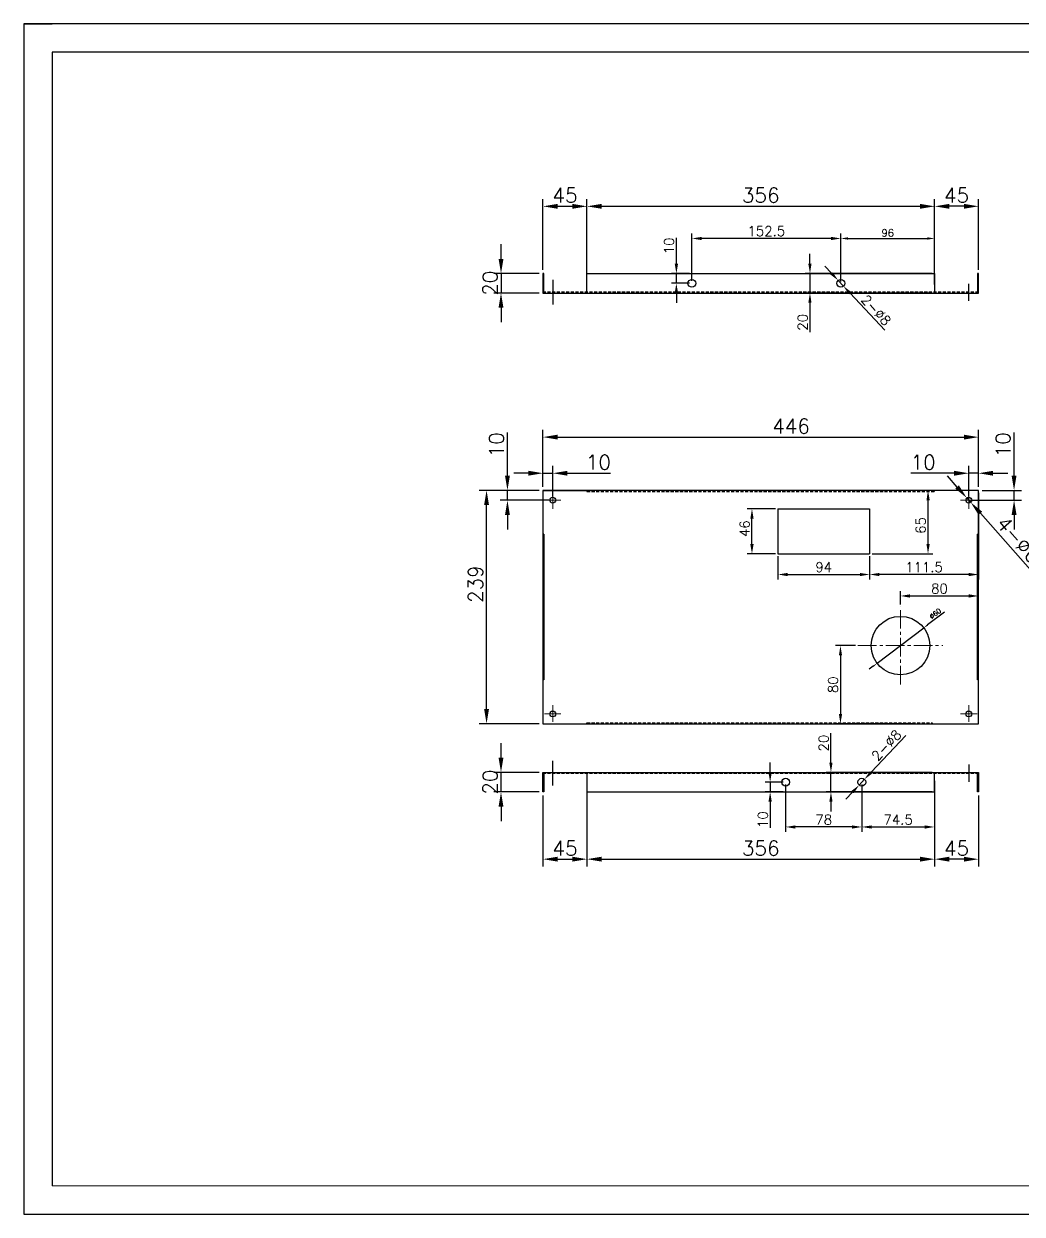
# Model space of a CAD drawing. Header units: millimetres. Extents: x -30327 to 34858, y 4015 to 75103.
# Drawn here: x 297 to 1319, y 45675 to 46895 of the extents above; entities that cross this region are included whole.
import ezdxf

# ---------------------------------------------------------------- set-up
doc = ezdxf.new("R2010")
doc.units = ezdxf.units.MM
doc.linetypes.add('CENTER2', pattern=[28.575, 19.05, -3.175, 3.175, -3.175])
doc.linetypes.add('HIDDEN2', pattern=[4.7625, 3.175, -1.5875])
for name, color, linetype, lineweight in [('A-TITLEBLOCK', 7, 'Continuous', 18), ('cen', 1, 'CENTER2', 9), ('dim', 2, 'Continuous', 9)]:
    doc.layers.add(name, color=color, linetype=linetype, lineweight=lineweight)
doc.layers.add('hidden', color=3, linetype='HIDDEN2')
doc.layers.add('print', color=30, linetype='Continuous')
doc.styles.add('GB', font='GBENOR.SHX', dxfattribs={"bigfont": 'gbcbig.shx'})
doc.styles.get("Standard").update_dxf_attribs({"font": 'txt', "bigfont": 'gbcbig.shx'})
doc.dimstyles.new('1-3', dxfattribs={"dimscale": 3, "dimtxt": 2.5, "dimasz": 2.5, "dimexe": 1.25, "dimexo": 0.625, "dimtad": 1, "dimdsep": 46, "dimtxsty": 'Standard', "dimcen": 2.5, "dimadec": 0, "dimazin": 0, "dimtfac": 1, "dimtmove": 0, "dimatfit": 3, "dimfxl": 0, "dimarcsym": 0})
doc.dimstyles.new('1-4', dxfattribs={"dimscale": 4, "dimtxt": 2.5, "dimasz": 2.5, "dimexe": 1.25, "dimexo": 0.625, "dimtad": 1, "dimdsep": 46, "dimtxsty": 'Standard', "dimcen": 2.5, "dimadec": 0, "dimazin": 0, "dimtfac": 1, "dimtmove": 0, "dimatfit": 3, "dimfxl": 0, "dimarcsym": 0})
doc.dimstyles.new('1-6', dxfattribs={"dimscale": 6, "dimtxt": 2.5, "dimasz": 2.5, "dimexe": 1.25, "dimexo": 0.625, "dimtad": 1, "dimdsep": 46, "dimtxsty": 'Standard', "dimcen": 2.5, "dimadec": 0, "dimazin": 0, "dimtfac": 1, "dimtmove": 0, "dimatfit": 3, "dimfxl": 0, "dimarcsym": 0})
doc.dimstyles.new('small', dxfattribs={"dimtxt": 5, "dimasz": 5, "dimexe": 1.25, "dimexo": 1, "dimgap": 2, "dimtad": 1, "dimtxsty": 'Standard', "dimcen": 2.5, "dimadec": 0, "dimazin": 0, "dimtfac": 1, "dimtmove": 0, "dimatfit": 3, "dimfxl": 0, "dimarcsym": 0})

# ---------------------------------------------------------------- blocks, each defined once
blk = doc.blocks.new('*D1108')
at = {"layer": 'Defpoints', "color": 0}
for p in [(1274.7, 46416.6), (1163.2, 46351.6), (1163.2, 46330.5)]:
    blk.add_point(p, dxfattribs=at)
at = {"layer": 'dim', "color": 0, "lineweight": -2}
for p, q in [((1274.7, 46414.1), (1274.7, 46325.5)), ((1163.2, 46349.1), (1163.2, 46325.5)), ((1264.7, 46330.5), (1173.2, 46330.5))]:
    blk.add_line(p, q, dxfattribs=at)
at = {"layer": 'dim', "color": 0}
for points in [[(1173.2, 46332.1), (1173.2, 46328.8), (1163.2, 46330.5)], [(1264.7, 46332.1), (1264.7, 46328.8), (1274.7, 46330.5)]]:
    blk.add_solid(points, dxfattribs=at)
at = {"layer": 'dim', "color": 0, "lineweight": 9, "insert": (1218.9, 46338), "char_height": 10, "attachment_point": 5}
blk.add_mtext('111.5', dxfattribs=at)
blk = doc.blocks.new('*D1109')
at = {"layer": 'Defpoints', "color": 0}
for p in [(1042.7, 46397.6), (1069.2, 46397.6), (1069.2, 46351.6)]:
    blk.add_point(p, dxfattribs=at)
at = {"layer": 'dim', "color": 0, "lineweight": -2}
for p, q in [((1066.7, 46397.6), (1037.7, 46397.6)), ((1042.7, 46361.6), (1042.7, 46387.6)), ((1066.7, 46351.6), (1037.7, 46351.6))]:
    blk.add_line(p, q, dxfattribs=at)
at = {"layer": 'dim', "color": 0}
for points in [[(1041, 46387.6), (1044.4, 46387.6), (1042.7, 46397.6)], [(1041, 46361.6), (1044.4, 46361.6), (1042.7, 46351.6)]]:
    blk.add_solid(points, dxfattribs=at)
at = {"layer": 'dim', "color": 0, "lineweight": 9, "insert": (1035.2, 46377.4), "char_height": 10, "attachment_point": 5, "rotation": 90}
blk.add_mtext('46', dxfattribs=at)
blk = doc.blocks.new('*D1110')
at = {"layer": 'Defpoints', "color": 0}
for p in [(1069.2, 46351.6), (1163.2, 46351.6), (1163.2, 46330.5)]:
    blk.add_point(p, dxfattribs=at)
at = {"layer": 'dim', "color": 0, "lineweight": -2}
for p, q in [((1069.2, 46349.1), (1069.2, 46325.5)), ((1163.2, 46349.1), (1163.2, 46325.5)), ((1079.2, 46330.5), (1153.2, 46330.5))]:
    blk.add_line(p, q, dxfattribs=at)
at = {"layer": 'dim', "color": 0}
for points in [[(1079.2, 46332.1), (1079.2, 46328.8), (1069.2, 46330.5)], [(1153.2, 46332.1), (1153.2, 46328.8), (1163.2, 46330.5)]]:
    blk.add_solid(points, dxfattribs=at)
at = {"layer": 'dim', "color": 0, "lineweight": 9, "insert": (1116.2, 46338), "char_height": 10, "attachment_point": 5}
blk.add_mtext('94', dxfattribs=at)
blk = doc.blocks.new('*D1111')
at = {"layer": 'Defpoints', "color": 0}
for p in [(1223, 46416.6), (1277.2, 46416.6), (1163.2, 46351.6)]:
    blk.add_point(p, dxfattribs=at)
at = {"layer": 'dim', "color": 0, "lineweight": -2}
for p, q in [((1274.7, 46416.6), (1218, 46416.6)), ((1223, 46361.6), (1223, 46406.6)), ((1165.7, 46351.6), (1228, 46351.6))]:
    blk.add_line(p, q, dxfattribs=at)
at = {"layer": 'dim', "color": 0}
for points in [[(1221.4, 46406.6), (1224.7, 46406.6), (1223, 46416.6)], [(1221.4, 46361.6), (1224.7, 46361.6), (1223, 46351.6)]]:
    blk.add_solid(points, dxfattribs=at)
at = {"layer": 'dim', "color": 0, "lineweight": 9, "insert": (1215.5, 46380.7), "char_height": 10, "attachment_point": 5, "rotation": 90}
blk.add_mtext('65', dxfattribs=at)
blk = doc.blocks.new('*D1112')
at = {"layer": 'Defpoints', "color": 0}
for p in [(1218.6, 46275.8), (1170.8, 46239.5)]:
    blk.add_point(p, dxfattribs=at)
at = {"layer": 'dim', "color": 0, "lineweight": -2}
for p, q in [((1239.7, 46291.8), (1222.6, 46278.8)), ((1170.8, 46239.5), (1218.6, 46275.8)), ((1166.8, 46236.5), (1162.8, 46233.4))]:
    blk.add_line(p, q, dxfattribs=at)
at = {"layer": 'dim', "color": 0}
for points in [[(1222.1, 46279.5), (1223.1, 46278.1), (1218.6, 46275.8)], [(1166.3, 46237.1), (1167.3, 46235.8), (1170.8, 46239.5)]]:
    blk.add_solid(points, dxfattribs=at)
at = {"layer": 'dim', "color": 0, "lineweight": 9, "insert": (1230.4, 46290.4), "char_height": 5, "attachment_point": 5, "rotation": 37.2287}
blk.add_mtext('∅60', dxfattribs=at)
blk = doc.blocks.new('*D1113')
at = {"layer": 'Defpoints', "color": 0}
for p in [(1274.7, 46308.5), (1194.7, 46297.4), (1274.7, 46177.6)]:
    blk.add_point(p, dxfattribs=at)
at = {"layer": 'dim', "color": 0, "lineweight": -2}
for p, q in [((1194.7, 46299.9), (1194.7, 46313.5)), ((1204.7, 46308.5), (1264.7, 46308.5)), ((1274.7, 46180.1), (1274.7, 46313.5))]:
    blk.add_line(p, q, dxfattribs=at)
at = {"layer": 'dim', "color": 0}
for points in [[(1204.7, 46310.2), (1204.7, 46306.8), (1194.7, 46308.5)], [(1264.7, 46310.2), (1264.7, 46306.8), (1274.7, 46308.5)]]:
    blk.add_solid(points, dxfattribs=at)
at = {"layer": 'dim', "color": 0, "lineweight": 9, "insert": (1234.7, 46316), "char_height": 10, "attachment_point": 5}
blk.add_mtext('80', dxfattribs=at)
blk = doc.blocks.new('*D1114')
at = {"layer": 'Defpoints', "color": 0}
for p in [(1151.3, 46257.6), (1133.3, 46177.6), (1210.6, 46177.6)]:
    blk.add_point(p, dxfattribs=at)
at = {"layer": 'dim', "color": 0, "lineweight": -2}
for p, q in [((1148.8, 46257.6), (1128.3, 46257.6)), ((1133.3, 46247.6), (1133.3, 46187.6)), ((1208.1, 46177.6), (1128.3, 46177.6))]:
    blk.add_line(p, q, dxfattribs=at)
at = {"layer": 'dim', "color": 0}
for points in [[(1131.7, 46247.6), (1135, 46247.6), (1133.3, 46257.6)], [(1131.7, 46187.6), (1135, 46187.6), (1133.3, 46177.6)]]:
    blk.add_solid(points, dxfattribs=at)
at = {"layer": 'dim', "color": 0, "lineweight": 9, "insert": (1125.8, 46217.6), "char_height": 10, "attachment_point": 5, "rotation": 90}
blk.add_mtext('80', dxfattribs=at)
blk = doc.blocks.new('*D1098')
at = {"layer": 'Defpoints', "color": 0}
for p in [(1262.7, 46408.9), (1266.7, 46404.4)]:
    blk.add_point(p, dxfattribs=at)
at = {"layer": 'dim', "color": 0, "lineweight": -2}
for p, q in [((1252.8, 46420.1), (1242.8, 46431.4)), ((1262.7, 46408.9), (1266.7, 46404.4)), ((1327.9, 46335.1), (1276.6, 46393.2))]:
    blk.add_line(p, q, dxfattribs=at)
at = {"layer": 'dim', "color": 0}
for points in [[(1254.6, 46421.8), (1250.9, 46418.5), (1262.7, 46408.9)], [(1278.5, 46394.8), (1274.7, 46391.5), (1266.7, 46404.4)]]:
    blk.add_solid(points, dxfattribs=at)
at = {"layer": 'dim', "color": 0, "lineweight": 9, "insert": (1315.7, 46366), "char_height": 15, "attachment_point": 5, "rotation": 311.4765}
blk.add_mtext('4-%%C6', dxfattribs=at)
blk = doc.blocks.new('*D1099')
at = {"layer": 'Defpoints', "color": 0}
for p in [(770.9, 46416.6), (828.7, 46416.6), (828.7, 46177.6)]:
    blk.add_point(p, dxfattribs=at)
at = {"layer": 'dim', "color": 0, "lineweight": -2}
for p, q in [((824.9, 46416.6), (763.4, 46416.6)), ((770.9, 46192.6), (770.9, 46401.6)), ((824.9, 46177.6), (763.4, 46177.6))]:
    blk.add_line(p, q, dxfattribs=at)
at = {"layer": 'dim', "color": 0}
for points in [[(768.4, 46401.6), (773.4, 46401.6), (770.9, 46416.6)], [(768.4, 46192.6), (773.4, 46192.6), (770.9, 46177.6)]]:
    blk.add_solid(points, dxfattribs=at)
at = {"layer": 'dim', "color": 0, "lineweight": 9, "insert": (759.7, 46320.6), "char_height": 15, "attachment_point": 5, "rotation": 90}
blk.add_mtext('239', dxfattribs=at)
blk = doc.blocks.new('*D1100')
at = {"layer": 'Defpoints', "color": 0}
for p in [(1274.7, 46471.2), (828.7, 46416.6), (1274.7, 46416.6)]:
    blk.add_point(p, dxfattribs=at)
at = {"layer": 'dim', "color": 0, "lineweight": -2}
for p, q in [((828.7, 46420.4), (828.7, 46478.7)), ((843.7, 46471.2), (1259.7, 46471.2)), ((1274.7, 46420.4), (1274.7, 46478.7))]:
    blk.add_line(p, q, dxfattribs=at)
at = {"layer": 'dim', "color": 0}
for points in [[(843.7, 46473.7), (843.7, 46468.7), (828.7, 46471.2)], [(1259.7, 46473.7), (1259.7, 46468.7), (1274.7, 46471.2)]]:
    blk.add_solid(points, dxfattribs=at)
at = {"layer": 'dim', "color": 0, "lineweight": 9, "insert": (1082.7, 46482.4), "char_height": 15, "attachment_point": 5}
blk.add_mtext('446', dxfattribs=at)
blk = doc.blocks.new('*D1101')
at = {"layer": 'Defpoints', "color": 0}
for p in [(1264.7, 46406.6), (1274.7, 46416.6), (1311.1, 46416.6)]:
    blk.add_point(p, dxfattribs=at)
at = {"layer": 'dim', "color": 0, "lineweight": -2}
for p, q in [((1311.1, 46431.6), (1311.1, 46475.8)), ((1268.4, 46406.6), (1318.6, 46406.6)), ((1278.4, 46416.6), (1318.6, 46416.6)), ((1311.1, 46406.6), (1311.1, 46416.6)), ((1311.1, 46391.6), (1311.1, 46376.6))]:
    blk.add_line(p, q, dxfattribs=at)
at = {"layer": 'dim', "color": 0}
for points in [[(1308.6, 46431.6), (1313.6, 46431.6), (1311.1, 46416.6)], [(1308.6, 46391.6), (1313.6, 46391.6), (1311.1, 46406.6)]]:
    blk.add_solid(points, dxfattribs=at)
at = {"layer": 'dim', "color": 0, "lineweight": 9, "insert": (1299.8, 46463.3), "char_height": 15, "attachment_point": 5, "rotation": 90}
blk.add_mtext('10', dxfattribs=at)
blk = doc.blocks.new('*D1102')
at = {"layer": 'Defpoints', "color": 0}
for p in [(1274.7, 46434.2), (1264.7, 46406.6), (1274.7, 46416.6)]:
    blk.add_point(p, dxfattribs=at)
at = {"layer": 'dim', "color": 0, "lineweight": -2}
for p, q in [((1249.7, 46434.2), (1205.5, 46434.2)), ((1264.7, 46410.4), (1264.7, 46441.7)), ((1274.7, 46434.2), (1264.7, 46434.2)), ((1274.7, 46420.4), (1274.7, 46441.7)), ((1289.7, 46434.2), (1304.7, 46434.2))]:
    blk.add_line(p, q, dxfattribs=at)
at = {"layer": 'dim', "color": 0}
for points in [[(1249.7, 46436.7), (1249.7, 46431.7), (1264.7, 46434.2)], [(1289.7, 46436.7), (1289.7, 46431.7), (1274.7, 46434.2)]]:
    blk.add_solid(points, dxfattribs=at)
at = {"layer": 'dim', "color": 0, "lineweight": 9, "insert": (1218, 46445.4), "char_height": 15, "attachment_point": 5}
blk.add_mtext('10', dxfattribs=at)
blk = doc.blocks.new('*D1103')
at = {"layer": 'Defpoints', "color": 0}
for p in [(792.3, 46416.6), (828.7, 46416.6), (838.7, 46406.6)]:
    blk.add_point(p, dxfattribs=at)
at = {"layer": 'dim', "color": 0, "lineweight": -2}
for p, q in [((792.3, 46431.6), (792.3, 46475.8)), ((824.9, 46416.6), (784.8, 46416.6)), ((834.9, 46406.6), (784.8, 46406.6)), ((792.3, 46406.6), (792.3, 46416.6)), ((792.3, 46391.6), (792.3, 46376.6))]:
    blk.add_line(p, q, dxfattribs=at)
at = {"layer": 'dim', "color": 0}
for points in [[(789.8, 46431.6), (794.8, 46431.6), (792.3, 46416.6)], [(789.8, 46391.6), (794.8, 46391.6), (792.3, 46406.6)]]:
    blk.add_solid(points, dxfattribs=at)
at = {"layer": 'dim', "color": 0, "lineweight": 9, "insert": (781.1, 46463.3), "char_height": 15, "attachment_point": 5, "rotation": 90}
blk.add_mtext('10', dxfattribs=at)
blk = doc.blocks.new('*D1104')
at = {"layer": 'Defpoints', "color": 0}
for p in [(828.7, 46434.2), (828.7, 46416.6), (838.7, 46406.6)]:
    blk.add_point(p, dxfattribs=at)
at = {"layer": 'dim', "color": 0, "lineweight": -2}
for p, q in [((813.7, 46434.2), (798.7, 46434.2)), ((828.7, 46420.4), (828.7, 46441.7)), ((828.7, 46434.2), (838.7, 46434.2)), ((838.7, 46410.4), (838.7, 46441.7)), ((853.7, 46434.2), (897.9, 46434.2))]:
    blk.add_line(p, q, dxfattribs=at)
at = {"layer": 'dim', "color": 0}
for points in [[(813.7, 46436.7), (813.7, 46431.7), (828.7, 46434.2)], [(853.7, 46436.7), (853.7, 46431.7), (838.7, 46434.2)]]:
    blk.add_solid(points, dxfattribs=at)
at = {"layer": 'dim', "color": 0, "lineweight": 9, "insert": (885.4, 46445.4), "char_height": 15, "attachment_point": 5}
blk.add_mtext('10', dxfattribs=at)
blk = doc.blocks.new('*D1115')
at = {"layer": 'Defpoints', "color": 0}
for p in [(785.7, 46127.8), (828.7, 46127.8), (828.7, 46107.8)]:
    blk.add_point(p, dxfattribs=at)
at = {"layer": 'dim', "color": 0, "lineweight": -2}
for p, q in [((785.7, 46142.8), (785.7, 46157.8)), ((824.9, 46127.8), (778.2, 46127.8)), ((785.7, 46107.8), (785.7, 46127.8)), ((824.9, 46107.8), (778.2, 46107.8)), ((785.7, 46092.8), (785.7, 46077.8))]:
    blk.add_line(p, q, dxfattribs=at)
at = {"layer": 'dim', "color": 0}
for points in [[(783.2, 46142.8), (788.2, 46142.8), (785.7, 46127.8)], [(783.2, 46092.8), (788.2, 46092.8), (785.7, 46107.8)]]:
    blk.add_solid(points, dxfattribs=at)
at = {"layer": 'dim', "color": 0, "lineweight": 9, "insert": (774.5, 46117.8), "char_height": 15, "attachment_point": 5, "rotation": 90}
blk.add_mtext('20', dxfattribs=at)
blk = doc.blocks.new('*D1105')
at = {"layer": 'Defpoints', "color": 0}
for p in [(873.7, 46122.8), (828.7, 46107.8), (873.7, 46038.9)]:
    blk.add_point(p, dxfattribs=at)
at = {"layer": 'dim', "color": 0, "lineweight": -2}
for p, q in [((873.7, 46119), (873.7, 46031.4)), ((828.7, 46104), (828.7, 46031.4)), ((843.7, 46038.9), (858.7, 46038.9))]:
    blk.add_line(p, q, dxfattribs=at)
at = {"layer": 'dim', "color": 0}
for points in [[(843.7, 46041.4), (843.7, 46036.4), (828.7, 46038.9)], [(858.7, 46041.4), (858.7, 46036.4), (873.7, 46038.9)]]:
    blk.add_solid(points, dxfattribs=at)
at = {"layer": 'dim', "color": 0, "lineweight": 9, "insert": (851.2, 46050.1), "char_height": 15, "attachment_point": 5}
blk.add_mtext('45', dxfattribs=at)
blk = doc.blocks.new('*D1116')
at = {"layer": 'Defpoints', "color": 0}
for p in [(873.7, 46122.8), (1229.7, 46122.8), (1229.7, 46038.9)]:
    blk.add_point(p, dxfattribs=at)
at = {"layer": 'dim', "color": 0, "lineweight": -2}
for p, q in [((873.7, 46119), (873.7, 46031.4)), ((1229.7, 46119), (1229.7, 46031.4)), ((888.7, 46038.9), (1214.7, 46038.9))]:
    blk.add_line(p, q, dxfattribs=at)
at = {"layer": 'dim', "color": 0}
for points in [[(888.7, 46041.4), (888.7, 46036.4), (873.7, 46038.9)], [(1214.7, 46041.4), (1214.7, 46036.4), (1229.7, 46038.9)]]:
    blk.add_solid(points, dxfattribs=at)
at = {"layer": 'dim', "color": 0, "lineweight": 9, "insert": (1051.7, 46050.1), "char_height": 15, "attachment_point": 5}
blk.add_mtext('356', dxfattribs=at)
blk = doc.blocks.new('*D1117')
at = {"layer": 'Defpoints', "color": 0}
for p in [(1229.7, 46122.8), (1274.7, 46107.8), (1229.7, 46038.9)]:
    blk.add_point(p, dxfattribs=at)
at = {"layer": 'dim', "color": 0, "lineweight": -2}
for p, q in [((1229.7, 46119), (1229.7, 46031.4)), ((1274.7, 46104), (1274.7, 46031.4)), ((1259.7, 46038.9), (1244.7, 46038.9))]:
    blk.add_line(p, q, dxfattribs=at)
at = {"layer": 'dim', "color": 0}
for points in [[(1244.7, 46041.4), (1244.7, 46036.4), (1229.7, 46038.9)], [(1259.7, 46041.4), (1259.7, 46036.4), (1274.7, 46038.9)]]:
    blk.add_solid(points, dxfattribs=at)
at = {"layer": 'dim', "color": 0, "lineweight": 9, "insert": (1252.2, 46050.1), "char_height": 15, "attachment_point": 5}
blk.add_mtext('45', dxfattribs=at)
blk = doc.blocks.new('*D1107')
at = {"layer": 'Defpoints', "color": 0}
for p in [(1123.6, 46127.8), (1229.7, 46127.8), (1229.7, 46107.8)]:
    blk.add_point(p, dxfattribs=at)
at = {"layer": 'dim', "color": 0, "lineweight": -2}
for p, q in [((1123.6, 46137.8), (1123.6, 46167.8)), ((1227.2, 46127.8), (1118.6, 46127.8)), ((1123.6, 46107.8), (1123.6, 46127.8)), ((1227.2, 46107.8), (1118.6, 46107.8)), ((1123.6, 46097.8), (1123.6, 46087.8))]:
    blk.add_line(p, q, dxfattribs=at)
at = {"layer": 'dim', "color": 0}
for points in [[(1121.9, 46137.8), (1125.2, 46137.8), (1123.6, 46127.8)], [(1121.9, 46097.8), (1125.2, 46097.8), (1123.6, 46107.8)]]:
    blk.add_solid(points, dxfattribs=at)
at = {"layer": 'dim', "color": 0, "insert": (1116.1, 46157.8), "char_height": 10, "attachment_point": 5, "rotation": 90}
blk.add_mtext('20', dxfattribs=at)
blk = doc.blocks.new('*D1120')
at = {"layer": 'Defpoints', "color": 0}
for p in [(1077.2, 46117.8), (1155.2, 46117.8), (1077.2, 46071.9)]:
    blk.add_point(p, dxfattribs=at)
at = {"layer": 'dim', "color": 0, "lineweight": -2}
for p, q in [((1077.2, 46115.3), (1077.2, 46066.9)), ((1155.2, 46115.3), (1155.2, 46066.9)), ((1145.2, 46071.9), (1087.2, 46071.9))]:
    blk.add_line(p, q, dxfattribs=at)
at = {"layer": 'dim', "color": 0}
for points in [[(1087.2, 46073.5), (1087.2, 46070.2), (1077.2, 46071.9)], [(1145.2, 46073.5), (1145.2, 46070.2), (1155.2, 46071.9)]]:
    blk.add_solid(points, dxfattribs=at)
at = {"layer": 'dim', "color": 0, "insert": (1116.2, 46079.4), "char_height": 10, "attachment_point": 5}
blk.add_mtext('78', dxfattribs=at)
blk = doc.blocks.new('*D1121')
at = {"layer": 'Defpoints', "color": 0}
for p in [(1077.2, 46117.8), (1061.3, 46107.8), (1077.2, 46107.8)]:
    blk.add_point(p, dxfattribs=at)
at = {"layer": 'dim', "color": 0, "lineweight": -2}
for p, q in [((1061.3, 46127.8), (1061.3, 46137.8)), ((1074.7, 46117.8), (1056.3, 46117.8)), ((1061.3, 46117.8), (1061.3, 46107.8)), ((1074.7, 46107.8), (1056.3, 46107.8)), ((1061.3, 46097.8), (1061.3, 46071.1))]:
    blk.add_line(p, q, dxfattribs=at)
at = {"layer": 'dim', "color": 0}
for points in [[(1059.6, 46127.8), (1063, 46127.8), (1061.3, 46117.8)], [(1059.6, 46097.8), (1063, 46097.8), (1061.3, 46107.8)]]:
    blk.add_solid(points, dxfattribs=at)
at = {"layer": 'dim', "color": 0, "insert": (1053.8, 46079.4), "char_height": 10, "attachment_point": 5, "rotation": 90}
blk.add_mtext('10', dxfattribs=at)
blk = doc.blocks.new('*D1122')
at = {"layer": 'Defpoints', "color": 0}
for p in [(1152.5, 46114.8), (1157.9, 46120.7)]:
    blk.add_point(p, dxfattribs=at)
at = {"layer": 'dim', "color": 0, "lineweight": -2}
for p, q in [((1200.1, 46165.7), (1164.8, 46128)), ((1152.5, 46114.8), (1157.9, 46120.7)), ((1145.6, 46107.6), (1138.8, 46100.3))]:
    blk.add_line(p, q, dxfattribs=at)
at = {"layer": 'dim', "color": 0}
for points in [[(1163.6, 46129.1), (1166, 46126.8), (1157.9, 46120.7)], [(1144.4, 46108.7), (1146.8, 46106.4), (1152.5, 46114.8)]]:
    blk.add_solid(points, dxfattribs=at)
at = {"layer": 'dim', "color": 0, "insert": (1180.4, 46155.6), "char_height": 10, "attachment_point": 5, "rotation": 46.842}
blk.add_mtext('2-∅8', dxfattribs=at)
blk = doc.blocks.new('*D1123')
at = {"layer": 'Defpoints', "color": 0}
for p in [(1155.2, 46117.8), (1229.7, 46107.8), (1229.7, 46071.9)]:
    blk.add_point(p, dxfattribs=at)
at = {"layer": 'dim', "color": 0, "lineweight": -2}
for p, q in [((1155.2, 46115.3), (1155.2, 46066.9)), ((1229.7, 46105.3), (1229.7, 46066.9)), ((1165.2, 46071.9), (1219.7, 46071.9))]:
    blk.add_line(p, q, dxfattribs=at)
at = {"layer": 'dim', "color": 0}
for points in [[(1165.2, 46073.5), (1165.2, 46070.2), (1155.2, 46071.9)], [(1219.7, 46073.5), (1219.7, 46070.2), (1229.7, 46071.9)]]:
    blk.add_solid(points, dxfattribs=at)
at = {"layer": 'dim', "color": 0, "insert": (1192.4, 46079.4), "char_height": 10, "attachment_point": 5}
blk.add_mtext('74.5', dxfattribs=at)
blk = doc.blocks.new('DT-A2-TITLE')
for p, q in [((594, 420), (0, 420)), ((0, 420), (0, 420)), ((0, 420), (0, 0)), ((0, 420), (10, 420)), ((10, 410), (10, 10)), ((584, 410), (10, 410))]:
    blk.add_line(p, q)
at = {"layer": 'A-TITLEBLOCK', "color": 7}
for p, q in [((10, 10), (584, 10)), ((0, 0), (594, 0))]:
    blk.add_line(p, q, dxfattribs=at)
at = {"style": 'GB'}
for tag, p, height in [('#设计', (451.96, 38.52), 3.5), ('#品名', (523.32, 37.95), 3.5), ('#审核', (451.99, 28.1), 3.5), ('#图号', (526.67, 27.2), 3.5), ('#材料说明', (442.15, 13.59), 3), ('#数量', (520.33, 14.51), 3.5), ('#版本', (552.92, 14.47), 3.5)]:
    blk.add_attdef(tag, p, '', height=height, dxfattribs=at)
blk = doc.blocks.new('*D1679')
at = {"layer": 'Defpoints', "color": 0}
for p in [(828.7, 46638.8), (785.7, 46618.8), (828.7, 46618.8)]:
    blk.add_point(p, dxfattribs=at)
at = {"layer": 'dim', "color": 0, "lineweight": -2}
for p, q in [((785.7, 46653.8), (785.7, 46668.8)), ((824.9, 46638.8), (778.2, 46638.8)), ((785.7, 46638.8), (785.7, 46618.8)), ((824.9, 46618.8), (778.2, 46618.8)), ((785.7, 46603.8), (785.7, 46588.8))]:
    blk.add_line(p, q, dxfattribs=at)
at = {"layer": 'dim', "color": 0}
for points in [[(783.2, 46653.8), (788.2, 46653.8), (785.7, 46638.8)], [(783.2, 46603.8), (788.2, 46603.8), (785.7, 46618.8)]]:
    blk.add_solid(points, dxfattribs=at)
at = {"layer": 'dim', "color": 0, "lineweight": 9, "insert": (774.5, 46628.8), "char_height": 15, "attachment_point": 5, "rotation": 90}
blk.add_mtext('20', dxfattribs=at)
blk = doc.blocks.new('*D1673')
at = {"layer": 'Defpoints', "color": 0}
for p in [(873.7, 46707.6), (828.7, 46638.8), (873.7, 46623.8)]:
    blk.add_point(p, dxfattribs=at)
at = {"layer": 'dim', "color": 0, "lineweight": -2}
for p, q in [((828.7, 46642.5), (828.7, 46715.1)), ((873.7, 46627.5), (873.7, 46715.1)), ((843.7, 46707.6), (858.7, 46707.6))]:
    blk.add_line(p, q, dxfattribs=at)
at = {"layer": 'dim', "color": 0}
for points in [[(843.7, 46710.1), (843.7, 46705.1), (828.7, 46707.6)], [(858.7, 46710.1), (858.7, 46705.1), (873.7, 46707.6)]]:
    blk.add_solid(points, dxfattribs=at)
at = {"layer": 'dim', "color": 0, "lineweight": 9, "insert": (851.2, 46718.9), "char_height": 15, "attachment_point": 5}
blk.add_mtext('45', dxfattribs=at)
blk = doc.blocks.new('*D1680')
at = {"layer": 'Defpoints', "color": 0}
for p in [(1229.7, 46707.6), (873.7, 46623.8), (1229.7, 46623.8)]:
    blk.add_point(p, dxfattribs=at)
at = {"layer": 'dim', "color": 0, "lineweight": -2}
for p, q in [((873.7, 46627.5), (873.7, 46715.1)), ((1229.7, 46627.5), (1229.7, 46715.1)), ((888.7, 46707.6), (1214.7, 46707.6))]:
    blk.add_line(p, q, dxfattribs=at)
at = {"layer": 'dim', "color": 0}
for points in [[(888.7, 46710.1), (888.7, 46705.1), (873.7, 46707.6)], [(1214.7, 46710.1), (1214.7, 46705.1), (1229.7, 46707.6)]]:
    blk.add_solid(points, dxfattribs=at)
at = {"layer": 'dim', "color": 0, "lineweight": 9, "insert": (1051.7, 46718.9), "char_height": 15, "attachment_point": 5}
blk.add_mtext('356', dxfattribs=at)
blk = doc.blocks.new('*D1681')
at = {"layer": 'Defpoints', "color": 0}
for p in [(1229.7, 46707.6), (1274.7, 46638.8), (1229.7, 46623.8)]:
    blk.add_point(p, dxfattribs=at)
at = {"layer": 'dim', "color": 0, "lineweight": -2}
for p, q in [((1229.7, 46627.5), (1229.7, 46715.1)), ((1274.7, 46642.5), (1274.7, 46715.1)), ((1259.7, 46707.6), (1244.7, 46707.6))]:
    blk.add_line(p, q, dxfattribs=at)
at = {"layer": 'dim', "color": 0}
for points in [[(1244.7, 46710.1), (1244.7, 46705.1), (1229.7, 46707.6)], [(1259.7, 46710.1), (1259.7, 46705.1), (1274.7, 46707.6)]]:
    blk.add_solid(points, dxfattribs=at)
at = {"layer": 'dim', "color": 0, "lineweight": 9, "insert": (1252.2, 46718.9), "char_height": 15, "attachment_point": 5}
blk.add_mtext('45', dxfattribs=at)
blk = doc.blocks.new('*D1674')
at = {"layer": 'Defpoints', "color": 0}
for p in [(1229.7, 46638.8), (1102.1, 46618.8), (1229.7, 46618.8)]:
    blk.add_point(p, dxfattribs=at)
at = {"layer": 'dim', "color": 0, "lineweight": -2}
for p, q in [((1102.1, 46648.8), (1102.1, 46658.8)), ((1227.2, 46638.8), (1097.1, 46638.8)), ((1102.1, 46638.8), (1102.1, 46618.8)), ((1227.2, 46618.8), (1097.1, 46618.8)), ((1102.1, 46608.8), (1102.1, 46578.8))]:
    blk.add_line(p, q, dxfattribs=at)
at = {"layer": 'dim', "color": 0}
for points in [[(1100.4, 46648.8), (1103.7, 46648.8), (1102.1, 46638.8)], [(1100.4, 46608.8), (1103.7, 46608.8), (1102.1, 46618.8)]]:
    blk.add_solid(points, dxfattribs=at)
at = {"layer": 'dim', "color": 0, "insert": (1094.6, 46588.8), "char_height": 10, "attachment_point": 5, "rotation": 90}
blk.add_mtext('20', dxfattribs=at)
blk = doc.blocks.new('*D1675')
at = {"layer": 'Defpoints', "color": 0}
for p in [(981.2, 46674.7), (981.2, 46628.8), (1133.7, 46628.8)]:
    blk.add_point(p, dxfattribs=at)
at = {"layer": 'dim', "color": 0, "lineweight": -2}
for p, q in [((981.2, 46631.3), (981.2, 46679.7)), ((1123.7, 46674.7), (991.2, 46674.7)), ((1133.7, 46631.3), (1133.7, 46679.7))]:
    blk.add_line(p, q, dxfattribs=at)
at = {"layer": 'dim', "color": 0}
for points in [[(991.2, 46676.3), (991.2, 46673), (981.2, 46674.7)], [(1123.7, 46676.3), (1123.7, 46673), (1133.7, 46674.7)]]:
    blk.add_solid(points, dxfattribs=at)
at = {"layer": 'dim', "color": 0, "insert": (1057.4, 46682.2), "char_height": 10, "attachment_point": 5}
blk.add_mtext('152.5', dxfattribs=at)
blk = doc.blocks.new('*D1676')
at = {"layer": 'Defpoints', "color": 0}
for p in [(965.3, 46638.8), (981.2, 46638.8), (981.2, 46628.8)]:
    blk.add_point(p, dxfattribs=at)
at = {"layer": 'dim', "color": 0, "lineweight": -2}
for p, q in [((965.3, 46648.8), (965.3, 46675.4)), ((978.7, 46638.8), (960.3, 46638.8)), ((965.3, 46628.8), (965.3, 46638.8)), ((978.7, 46628.8), (960.3, 46628.8)), ((965.3, 46618.8), (965.3, 46608.8))]:
    blk.add_line(p, q, dxfattribs=at)
at = {"layer": 'dim', "color": 0}
for points in [[(963.6, 46648.8), (967, 46648.8), (965.3, 46638.8)], [(963.6, 46618.8), (967, 46618.8), (965.3, 46628.8)]]:
    blk.add_solid(points, dxfattribs=at)
at = {"layer": 'dim', "color": 0, "insert": (957.8, 46667.1), "char_height": 10, "attachment_point": 5, "rotation": 90}
blk.add_mtext('10', dxfattribs=at)
blk = doc.blocks.new('*D1677')
at = {"layer": 'Defpoints', "color": 0}
for p in [(1131, 46631.7), (1136.4, 46625.8)]:
    blk.add_point(p, dxfattribs=at)
at = {"layer": 'dim', "color": 0, "lineweight": -2}
for p, q in [((1124.1, 46639), (1117.3, 46646.3)), ((1131, 46631.7), (1136.4, 46625.8)), ((1178.6, 46580.9), (1143.3, 46618.6))]:
    blk.add_line(p, q, dxfattribs=at)
at = {"layer": 'dim', "color": 0}
for points in [[(1125.3, 46640.1), (1122.9, 46637.8), (1131, 46631.7)], [(1144.5, 46619.7), (1142.1, 46617.4), (1136.4, 46625.8)]]:
    blk.add_solid(points, dxfattribs=at)
at = {"layer": 'dim', "color": 0, "insert": (1169.8, 46601.2), "char_height": 10, "attachment_point": 5, "rotation": 313.158}
blk.add_mtext('2-∅8', dxfattribs=at)
blk = doc.blocks.new('*D1678')
at = {"layer": 'Defpoints', "color": 0}
for p in [(1229.7, 46674.7), (1229.7, 46638.8), (1133.7, 46628.8)]:
    blk.add_point(p, dxfattribs=at)
at = {"layer": 'dim', "color": 0, "lineweight": -2}
for p, q in [((1133.7, 46630.6), (1133.7, 46678.4)), ((1141.2, 46674.7), (1222.2, 46674.7)), ((1229.7, 46640.6), (1229.7, 46678.4))]:
    blk.add_line(p, q, dxfattribs=at)
at = {"layer": 'dim', "color": 0}
for points in [[(1141.2, 46675.9), (1141.2, 46673.4), (1133.7, 46674.7)], [(1222.2, 46675.9), (1222.2, 46673.4), (1229.7, 46674.7)]]:
    blk.add_solid(points, dxfattribs=at)
at = {"layer": 'dim', "color": 0, "insert": (1181.7, 46680.3), "char_height": 7.5, "attachment_point": 5}
blk.add_mtext('96', dxfattribs=at)

msp = doc.modelspace()

# ---------------------------------------------------------------- linework, layer by layer
for p, q in [((829.6905, 46638.7672), (828.6905, 46638.7672)), ((828.6905, 46638.7672), (828.6905, 46618.7672)), ((829.6905, 46619.7672), (829.6905, 46638.7672)), ((873.6905, 46623.7672), (873.6905, 46638.7672)), ((873.6905, 46638.7672), (1229.6905, 46638.7672)), ((1229.6905, 46638.7672), (1229.6905, 46623.7672)), ((1274.6905, 46638.7672), (1273.6905, 46638.7672)), ((1273.6905, 46638.7672), (1273.6905, 46619.7672)), ((1274.6905, 46618.7672), (1274.6905, 46638.7672)), ((838.6905, 46632.2284), (838.6905, 46607.0242)), ((1264.6905, 46610.6636), (1264.6905, 46628.2734)), ((828.6905, 46618.7672), (1274.6905, 46618.7672)), ((873.6905, 46623.7672), (873.6905, 46623.7672)), ((873.6905, 46618.7672), (873.6905, 46623.7672)), ((1229.6905, 46623.7672), (1229.6905, 46623.7672)), ((1229.6905, 46623.7672), (1229.6905, 46618.7672)), ((828.6905, 46416.6386), (873.6905, 46416.6386)), ((828.6905, 46416.6386), (828.6905, 46401.6386)), ((873.6905, 46416.6386), (873.6905, 46415.6386)), ((1229.6905, 46415.6386), (1229.6905, 46416.6386)), ((1069.1905, 46397.6386), (1163.1905, 46397.6386)), ((1069.1905, 46397.6386), (1069.1905, 46351.6386)), ((1163.1905, 46397.6386), (1163.1905, 46351.6386)), ((829.6905, 46371.6386), (828.6905, 46371.6386)), ((1274.6905, 46371.6386), (1273.6905, 46371.6386)), ((1069.1905, 46351.6386), (1163.1905, 46351.6386)), ((829.6905, 46222.6386), (828.6905, 46222.6386)), ((1274.6905, 46222.6386), (1273.6905, 46222.6386)), ((873.6905, 46177.6386), (873.6905, 46178.6386)), ((1227.1905, 46178.6386), (1227.1905, 46177.6386)), ((838.6905, 46114.3039), (838.6905, 46139.5081)), ((828.6905, 46127.7651), (1274.6905, 46127.7651)), ((828.6905, 46107.7651), (828.6905, 46127.7651)), ((829.6905, 46126.7651), (829.6905, 46107.7651)), ((873.6905, 46127.7651), (873.6905, 46122.7651)), ((1229.6905, 46122.7651), (1229.6905, 46127.7651)), ((1264.6905, 46135.8687), (1264.6905, 46118.2589)), ((1273.6905, 46107.7651), (1273.6905, 46126.7651)), ((1274.6905, 46127.7651), (1274.6905, 46107.7651)), ((873.6905, 46122.7651), (873.6905, 46122.7651)), ((873.6905, 46122.7651), (873.6905, 46107.7651)), ((1229.6905, 46122.7651), (1229.6905, 46122.7651)), ((1229.6905, 46107.7651), (1229.6905, 46122.7651)), ((829.6905, 46107.7651), (828.6905, 46107.7651)), ((873.6905, 46107.7651), (1229.6905, 46107.7651)), ((1274.6905, 46107.7651), (1273.6905, 46107.7651))]:
    msp.add_line(p, q)
at = {"color": 0}
for p, q in [((828.6905, 46416.6386), (828.6905, 46177.6386)), ((1274.6905, 46416.6386), (828.6905, 46416.6386)), ((1274.6905, 46177.6386), (1274.6905, 46416.6386)), ((829.6905, 46371.6386), (829.6905, 46222.6386)), ((1273.6905, 46222.6386), (1273.6905, 46371.6386)), ((828.6905, 46177.6386), (1274.6905, 46177.6386))]:
    msp.add_line(p, q, dxfattribs=at)
at = {"linetype": 'HIDDEN2'}
for p, q in [((873.6905, 46415.6386), (1229.6905, 46415.6386)), ((873.6905, 46178.6386), (1227.1905, 46178.6386))]:
    msp.add_line(p, q, dxfattribs=at)
for centre, radius in [((981.1905, 46628.7672), 4), ((1133.6905, 46628.7672), 4), ((1194.689, 46257.637), 30), ((1077.1905, 46117.7651), 4), ((1155.1905, 46117.7651), 4)]:
    msp.add_circle(centre, radius)
at = {"color": 0}
for centre in [(838.6905, 46406.6386), (1264.6905, 46406.6386), (838.6905, 46187.6386), (1264.6905, 46187.6386)]:
    msp.add_circle(centre, 3, dxfattribs=at)
at = {"layer": 'cen', "lineweight": 9}
for p, q in [((1194.689, 46217.8801), (1194.689, 46297.3939)), ((1151.2792, 46257.637), (1238.0988, 46257.637))]:
    msp.add_line(p, q, dxfattribs=at)
at = {"layer": 'dim', "lineweight": 9}
for p, q in [((838.6905, 46406.6386), (830.1905, 46406.6534)), ((838.6905, 46406.6386), (838.6905, 46414.5761)), ((838.6905, 46406.6386), (838.6905, 46397.7588)), ((838.6905, 46406.6386), (847.1026, 46406.6386)), ((1264.6905, 46406.6386), (1256.2784, 46406.6386)), ((1264.6905, 46406.6386), (1264.6905, 46414.5761)), ((1264.6905, 46406.6386), (1273.1905, 46406.6534)), ((1264.6905, 46406.6386), (1264.6905, 46397.7588)), ((838.6905, 46187.6386), (830.1905, 46187.6239)), ((838.6905, 46187.6386), (838.6905, 46196.5185)), ((838.6905, 46187.6386), (838.6905, 46179.7012)), ((838.6905, 46187.6386), (847.1026, 46187.6386)), ((1264.6905, 46187.6386), (1256.2784, 46187.6386)), ((1264.6905, 46187.6386), (1264.6905, 46196.5185)), ((1264.6905, 46187.6386), (1264.6905, 46179.7012)), ((1264.6905, 46187.6386), (1273.1905, 46187.6239))]:
    msp.add_line(p, q, dxfattribs=at)
at = {"layer": 'hidden'}
for p, q in [((1274.6905, 46619.7672), (828.6905, 46619.7672)), ((1274.6905, 46126.7651), (828.6905, 46126.7651))]:
    msp.add_line(p, q, dxfattribs=at)
at = {"layer": 'print'}
msp.add_lwpolyline([(297.0321, 45675.2683), (2021.4379, 45675.2683), (2021.4379, 46894.5451), (297.0321, 46894.5451)], close=True, dxfattribs=at)

# ---------------------------------------------------------------- block references
at = {"xscale": 2.90304, "yscale": 2.90304, "zscale": 2.90304}
msp.add_blockref('DT-A2-TITLE', (297.0321, 45675.2683), dxfattribs=at)

# ---------------------------------------------------------------- dimensions: what is measured, and where the dimension line sits
at = {"layer": 'dim', "lineweight": 9}
for base, p1, p2, dimstyle, picture, middle in [((873.6905, 46707.6395), (828.6905, 46638.7672), (873.6905, 46623.7672), '1-6', '*D1673', (851.1905, 46718.8895)), ((1229.6905, 46707.6395), (873.6905, 46623.7672), (1229.6905, 46623.7672), '1-6', '*D1680', (1051.6905, 46718.8895)), ((1229.6905, 46707.6395), (1274.6905, 46638.7672), (1229.6905, 46623.7672), '1-6', '*D1681', (1252.1905, 46718.8895)), ((1163.1905, 46330.4549), (1274.6905, 46416.6386), (1163.1905, 46351.6386), '1-4', '*D1108', (1218.9405, 46337.9549)), ((1163.1905, 46330.4549), (1069.1905, 46351.6386), (1163.1905, 46351.6386), '1-4', '*D1110', (1116.1905, 46337.9549)), ((873.6905, 46038.8928), (828.6905, 46107.7651), (873.6905, 46122.7651), '1-6', '*D1105', (851.1905, 46050.1428)), ((1229.6905, 46038.8928), (873.6905, 46122.7651), (1229.6905, 46122.7651), '1-6', '*D1116', (1051.6905, 46050.1428)), ((1229.6905, 46038.8928), (1274.6905, 46107.7651), (1229.6905, 46122.7651), '1-6', '*D1117', (1252.1905, 46050.1428))]:
    dim = msp.add_linear_dim(base=base, p1=p1, p2=p2, dimstyle=dimstyle, dxfattribs=at)
    dim.commit()
    dim.dimension.update_dxf_attribs({"geometry": picture, "text_midpoint": middle})
at = {"layer": 'dim'}
for base, p1, p2, dimstyle, picture, middle in [((981.1905, 46674.6741), (1133.6905, 46628.7672), (981.1905, 46628.7672), '1-4', '*D1675', (1057.4405, 46682.1741)), ((1229.6905, 46674.6741), (1133.6905, 46628.7672), (1229.6905, 46638.7672), '1-3', '*D1678', (1181.6905, 46680.2991)), ((1077.1905, 46071.8583), (1155.1905, 46117.7651), (1077.1905, 46117.7651), '1-4', '*D1120', (1116.1905, 46079.3583)), ((1229.6905, 46071.8583), (1155.1905, 46117.7651), (1229.6905, 46107.7651), '1-4', '*D1123', (1192.4405, 46079.3583))]:
    dim = msp.add_linear_dim(base=base, p1=p1, p2=p2, dimstyle=dimstyle, dxfattribs=at)
    dim.commit()
    dim.dimension.update_dxf_attribs({"geometry": picture, "text_midpoint": middle})
for base, p1, p2, angle, picture, middle in [((965.2927, 46638.7672), (981.1905, 46628.7672), (981.1905, 46638.7672), 90, '*D1676', (957.7927, 46667.1006)), ((1061.2927, 46107.7651), (1077.1905, 46117.7651), (1077.1905, 46107.7651), 270, '*D1121', (1053.7927, 46079.4318))]:
    dim = msp.add_linear_dim(base=base, p1=p1, p2=p2, angle=angle, dimstyle='1-4', dxfattribs=at)
    dim.commit()
    dim.dimension.update_dxf_attribs({"geometry": picture, "text_midpoint": middle})
at = {"layer": 'dim', "lineweight": 9}
for base, p1, p2, angle, dimstyle, picture, middle in [((785.729, 46618.7672), (828.6905, 46638.7672), (828.6905, 46618.7672), 90, '1-6', '*D1679', (785.729, 46628.7672)), ((792.3057, 46416.6386), (838.6905, 46406.6386), (828.6905, 46416.6386), 270, '1-6', '*D1103', (792.3057, 46463.3053)), ((1311.0752, 46416.6386), (1264.6905, 46406.6386), (1274.6905, 46416.6386), 270, '1-6', '*D1101', (1311.0752, 46463.3053)), ((828.6905, 46434.1838), (838.6905, 46406.6386), (828.6905, 46416.6386), 180, '1-6', '*D1104', (885.3572, 46434.1838)), ((770.9254, 46416.6386), (828.6905, 46177.6386), (828.6905, 46416.6386), 90, '1-6', '*D1099', (770.9254, 46320.6386)), ((1223.026, 46416.6386), (1163.1905, 46351.6386), (1277.1905, 46416.6386), 90, '1-4', '*D1111', (1223.026, 46380.6752)), ((1042.7054, 46397.6386), (1069.1905, 46351.6386), (1069.1905, 46397.6386), 90, '1-4', '*D1109', (1042.7054, 46377.4319)), ((785.729, 46127.7651), (828.6905, 46107.7651), (828.6905, 46127.7651), 270, '1-6', '*D1115', (785.729, 46117.7651))]:
    dim = msp.add_linear_dim(base=base, p1=p1, p2=p2, angle=angle, dimstyle=dimstyle, dxfattribs=at)
    dim.commit()
    dim.dimension.update_dxf_attribs({"geometry": picture, "text_midpoint": middle, "dimtype": 160})
at = {"layer": 'dim'}
for base, p1, p2, angle, picture, middle in [((1102.0773, 46618.7672), (1229.6905, 46638.7672), (1229.6905, 46618.7672), 270, '*D1674', (1102.0773, 46588.7672)), ((1123.5773, 46127.7651), (1229.6905, 46107.7651), (1229.6905, 46127.7651), 90, '*D1107', (1123.5773, 46157.7651))]:
    dim = msp.add_linear_dim(base=base, p1=p1, p2=p2, angle=angle, dimstyle='1-4', dxfattribs=at)
    dim.commit()
    dim.dimension.update_dxf_attribs({"geometry": picture, "text_midpoint": middle, "dimtype": 160})
for p1, p2, picture, middle in [((1130.9544, 46631.6851), (1136.4265, 46625.8493), '*D1677', (1169.8281, 46601.1927)), ((1152.4544, 46114.8472), (1157.9265, 46120.683), '*D1122', (1180.386, 46155.5998))]:
    dim = msp.add_diameter_dim_2p(p1=p1, p2=p2, text='2-<>', dimstyle='1-4', dxfattribs=at)
    dim.commit()
    dim.dimension.update_dxf_attribs({"geometry": picture, "text_midpoint": middle})
at = {"layer": 'dim', "lineweight": 9}
for base, p1, p2, dimstyle, picture, middle in [((1274.6905, 46471.1912), (828.6905, 46416.6386), (1274.6905, 46416.6386), '1-6', '*D1100', (1082.6905, 46471.1912)), ((1274.6905, 46434.1838), (1264.6905, 46406.6386), (1274.6905, 46416.6386), '1-6', '*D1102', (1218.0238, 46434.1838)), ((1274.6905, 46308.5067), (1194.689, 46297.3939), (1274.6905, 46177.6386), '1-4', '*D1113', (1234.6897, 46308.5067))]:
    dim = msp.add_linear_dim(base=base, p1=p1, p2=p2, dimstyle=dimstyle, dxfattribs=at)
    dim.commit()
    dim.dimension.update_dxf_attribs({"geometry": picture, "text_midpoint": middle, "dimtype": 160})
dim = msp.add_diameter_dim_2p(p1=(1262.7035, 46408.8863), p2=(1266.6774, 46404.391), text='4-%%C6', dimstyle='1-6', dxfattribs=at)
dim.commit()
dim.dimension.update_dxf_attribs({"geometry": '*D1098', "text_midpoint": (1315.6729, 46365.9518)})
dim = msp.add_diameter_dim_2p(p1=(1170.8022, 46239.4871), p2=(1218.5758, 46275.787), dimstyle='small', dxfattribs=at)
dim.commit()
dim.dimension.update_dxf_attribs({"geometry": '*D1112', "text_midpoint": (1230.3845, 46290.4112)})
dim = msp.add_linear_dim(base=(1133.338, 46177.6386), p1=(1151.2792, 46257.637), p2=(1210.5892, 46177.6386), angle=90, dimstyle='1-4', dxfattribs=at)
dim.commit()
dim.dimension.update_dxf_attribs({"geometry": '*D1114', "text_midpoint": (1125.838, 46217.6378)})

doc.saveas('drawing.dxf')
